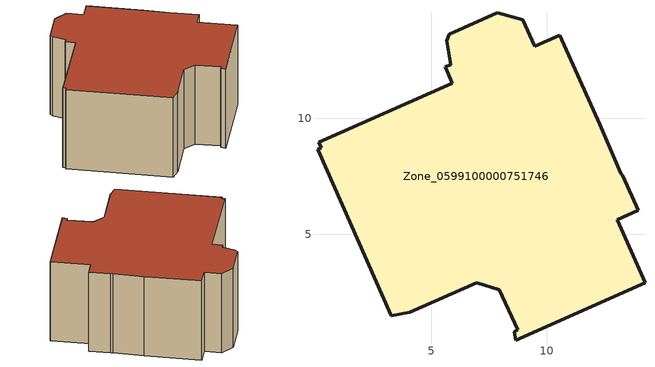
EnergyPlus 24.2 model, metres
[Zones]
Zone_0599100000751746
 floor ground (C_G): 4.09,1.63 3.29,1.49 0.1,8.66 0.25,8.74 0.15,8.96 5.92,11.52 5.61,12.22 5.85,12.32 5.68,13.36 5.79,13.63 7.86,14.55 8.97,14.25 9.48,13.1 10.57,13.59 12.28,9.75 13.19,7.64 13.28,7.52 13.95,6.03 13.03,5.62 14.24,2.91 8.66,0.43 8.59,0.8 8.75,0.88 7.94,2.6 6.97,2.91 z0
 wall outside (C_F): 9.48,13.1 8.97,14.25 7.86,14.55 5.79,13.63 5.68,13.36 5.85,12.32 5.61,12.22 5.92,11.52 0.15,8.96 0.25,8.74 0.1,8.66 3.29,1.49 4.09,1.63 6.97,2.91 7.94,2.6 8.75,0.88 8.59,0.8 8.66,0.43 14.24,2.91 13.03,5.62 13.95,6.03 13.28,7.52 13.19,7.64 12.28,9.75 10.57,13.59 9.48,13.1 z0:6.72
 roof outside (C_R): 3.29,1.49 4.09,1.63 6.97,2.91 7.94,2.6 8.75,0.88 8.59,0.8 8.66,0.43 14.24,2.91 13.03,5.62 13.95,6.03 13.28,7.52 13.19,7.64 12.28,9.75 10.57,13.59 9.48,13.1 8.97,14.25 7.86,14.55 5.79,13.63 5.68,13.36 5.85,12.32 5.61,12.22 5.92,11.52 0.15,8.96 0.25,8.74 0.1,8.66 z6.72
[BUILDING]
Pand.0599100000751746: North Axis=0; Terrain=City; Loads Convergence Tolerance Value=0.04; Temperature Convergence Tolerance Value=0.4; Solar Distribution=FullExterior; Maximum Number of Warmup Days=25; Minimum Number of Warmup Days=1
[Site:Location]
Rotterdam.The.Hague.AP_ZH_NLD Design_Conditions: Latitude=51.96; Longitude=4.45; Time Zone=1; Elevation=-4.5
[SITE:GROUNDTEMPERATURE:BUILDINGSURFACE]
18, 18, 18, 18, 18, 18, 18, 18, 18, 18, 18, 18
[MATERIAL] Thermal Absorptance=0.9; Solar Absorptance=0.7; Visible Absorptance=0.7
Name | Roughness | Thickness | Conductivity | Density | Specific Heat
G.D.2006-2014 | MediumSmooth | 0.15 | 0.06 | 540 | 1210
F.D.2006-2014 | Rough | 0.3 | 0.12 | 1920 | 840
R.D.2006-2014 | MediumRough | 0.2 | 0.08 | 1500 | 1000
[CONSTRUCTION]
C_G: G.D.2006-2014
C_F: F.D.2006-2014
C_R: R.D.2006-2014
[ZONE]
Zone_0599100000751746: Type=1; Multiplier=1; Ceiling Height=Autocalculate; Volume=Autocalculate; Floor Area=autocalculate; Part of Total Floor Area=Yes
[ZONEINFILTRATION:DESIGNFLOWRATE]
Infil_Zone_0599100000751746: Zone or ZoneList or Space or SpaceList=Zone_0599100000751746; Schedule=AlwaysOn; Design Flow Rate Calculation Method=Flow/Area; Flow Rate per Floor Area=0.0021; Constant Term Coefficient=1; Temperature Term Coefficient=0; Velocity Term Coefficient=0; Velocity Squared Term Coefficient=0
[HVACTEMPLATE:ZONE:IDEALLOADSAIRSYSTEM]
Zone_0599100000751746: Maximum Heating Supply Air Temperature=50; Minimum Cooling Supply Air Temperature=13; Maximum Heating Supply Air Humidity Ratio=0.0156; Minimum Cooling Supply Air Humidity Ratio=0.0077; Heating Limit=NoLimit; Cooling Limit=NoLimit; Dehumidification Control Type=ConstantSensibleHeatRatio; Cooling Sensible Heat Ratio=0.7; Dehumidification Setpoint=60; Humidification Control Type=None; Humidification Setpoint=30; Outdoor Air Method=None; Outdoor Air Flow Rate per Person=0.00944; Outdoor Air Flow Rate per Zone Floor Area=0; Outdoor Air Flow Rate per Zone=0; Demand Controlled Ventilation Type=None; Outdoor Air Economizer Type=NoEconomizer; Heat Recovery Type=None; Sensible Heat Recovery Effectiveness=0.7; Latent Heat Recovery Effectiveness=0.65
[ZONECONTROL:THERMOSTAT]
ThermostatControl_Zone_0599100000751746: Zone or ZoneList=Zone_0599100000751746; Control Type Schedule=DualSetpointControlType; Control 1=Thermostat_Zone_0599100000751746; Temperature Difference Between Cutout And Setpoint=0
[THERMOSTATSETPOINT:DUALSETPOINT]
Thermostat_Zone_0599100000751746: Heating Setpoint Temperature Schedule=HeatingSetpoint_Zone_0599100000751746; Cooling Setpoint Temperature Schedule=CoolingSetpoint_Zone_0599100000751746
[SCHEDULE:COMPACT]
HeatingSetpoint_Zone_0599100000751746: Through: 12/31, For: AllDays, Until: 24:00, 21
CoolingSetpoint_Zone_0599100000751746: Through: 12/31, For: AllDays, Until: 24:00, 24
DualSetpointControlType: Through: 12/31, For: AllDays, Until: 24:00, 4
AlwaysOn: Through: 12/31, For: AllDays, Until: 24:00, 1
